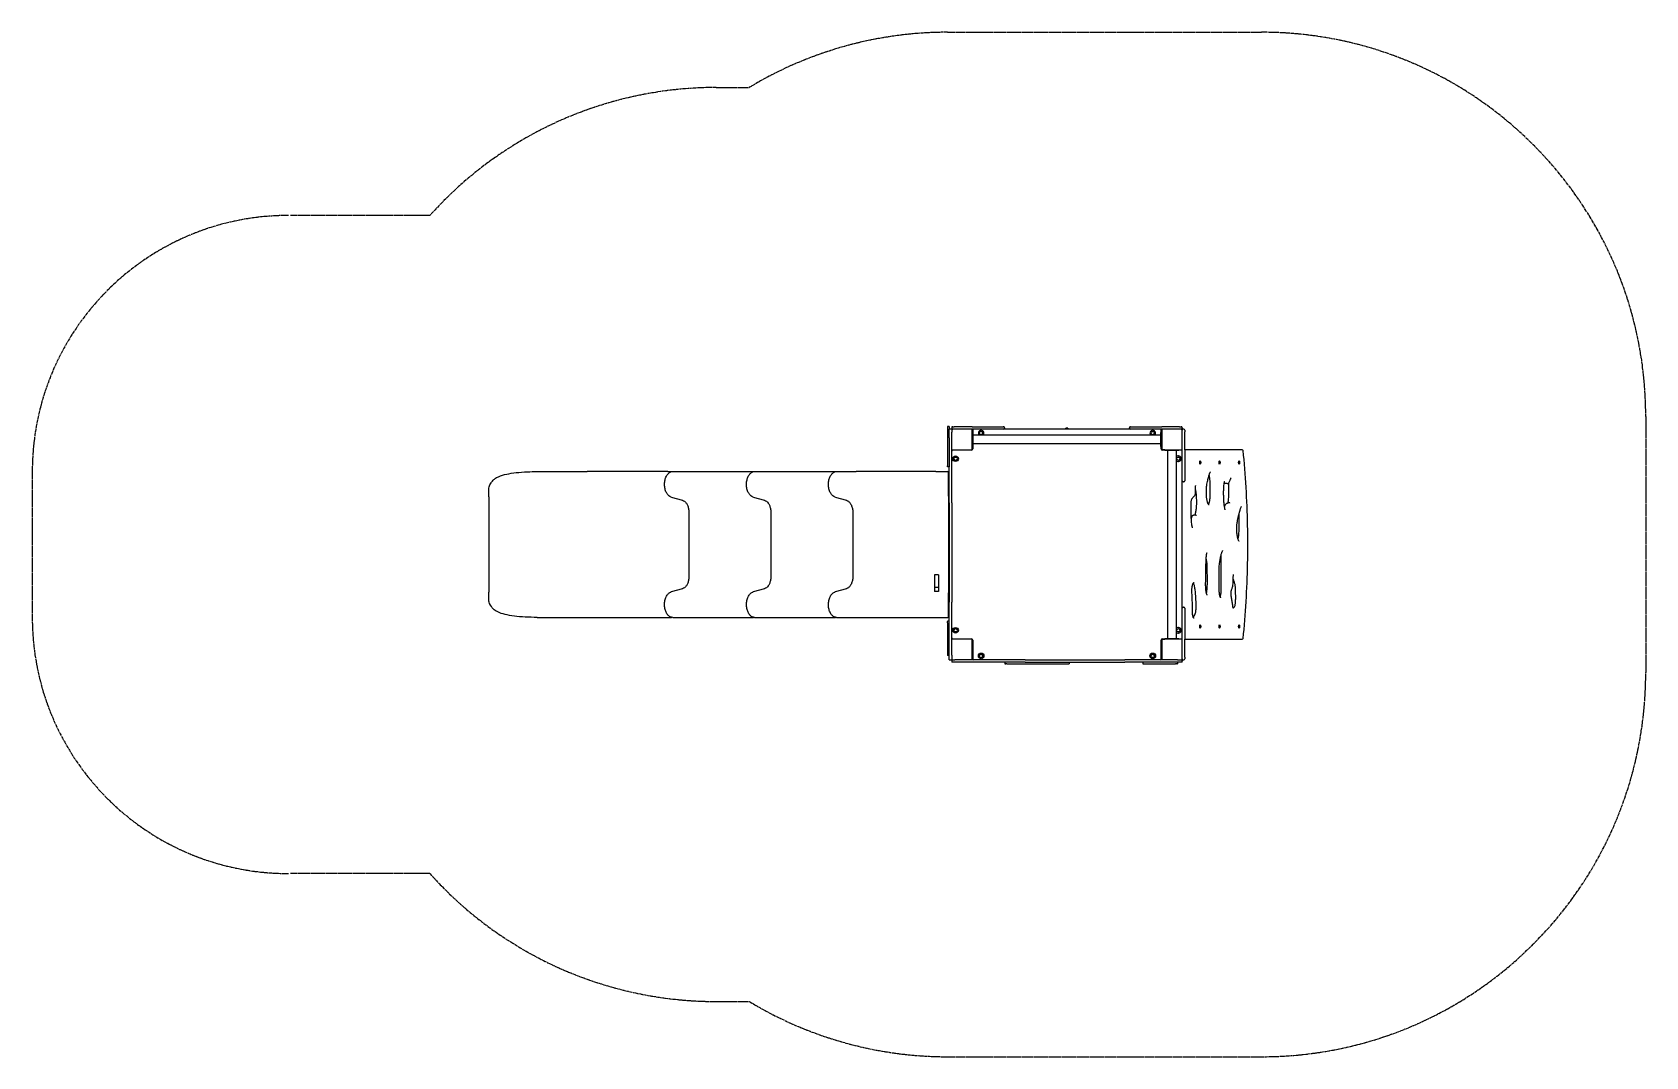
# Model space of a CAD drawing. Header units: millimetres. Extents: x 1088 to 7388, y 0 to 4000.
import ezdxf

# ---------------------------------------------------------------- set-up
doc = ezdxf.new("R2010")
doc.units = ezdxf.units.MM
doc.linetypes.add('AM_ISO08W050', pattern=[18, 12, -1.5, 3, -1.5])
doc.layers.add('AM_4', color=3, linetype='Continuous', lineweight=25)
doc.layers.add('AM_7', color=4, linetype='AM_ISO08W050', lineweight=25)

msp = doc.modelspace()

# ---------------------------------------------------------------- linework, layer by layer
at = {"layer": 'AM_4'}
for p, q in [((4662, 2460.2), (4662, 2460.2)), ((4668, 2460.2), (4662, 2460.2)), ((4662, 2460.2), (4662, 2307.7)), ((4668, 2460.2), (4668, 2460.2)), ((4668, 2460.2), (4668, 2450)), ((4682, 2460), (4688, 2460)), ((4758, 2460), (4688, 2460)), ((4758, 2460), (4769.6, 2460)), ((4769.6, 2460), (4879.6, 2460)), ((5376.3, 2460), (5486.3, 2460)), ((5486.3, 2460), (5498, 2460)), ((5568, 2460), (5498, 2460)), ((5568, 2460), (5574, 2460)), ((4678, 2450), (4668, 2450)), ((4668, 2438.1), (4668, 2450)), ((4668, 2428.1), (4668, 2438.1)), ((4668, 2416.2), (4668, 2428.1)), ((4668, 2416.2), (4668, 2307.7)), ((4678, 2456), (4678, 2454)), ((4678, 2450), (4678, 2449.7)), ((4758, 2450), (4678, 2450)), ((4678, 2449.7), (4678, 2438.1)), ((4678, 2428.1), (4678, 2438.1)), ((4678, 2162.7), (4678, 2428.1)), ((4758, 2370), (4758, 2450)), ((4769.6, 2450), (4758, 2450)), ((4758, 2437.5), (4761, 2437.5)), ((4760, 2446), (4760, 2437.5)), ((4761, 2437.5), (4761, 2382.5)), ((5495, 2426.9), (4761, 2426.9)), ((4879.6, 2450), (4769.6, 2450)), ((5376.3, 2450), (4879.6, 2450)), ((4883.6, 2456), (4883.6, 2454)), ((5124, 2450.9), (5124, 2454.2)), ((5132, 2454.2), (5124, 2454.2)), ((5124, 2450.9), (5124, 2450)), ((5132, 2454.2), (5132, 2450.9)), ((5132, 2450), (5132, 2450.9)), ((5372.3, 2454), (5372.3, 2456)), ((5486.3, 2450), (5376.3, 2450)), ((5498, 2450), (5486.3, 2450)), ((5498, 2437.5), (5495, 2437.5)), ((5495, 2382.5), (5495, 2437.5)), ((5496, 2437.5), (5496, 2446)), ((5498, 2450), (5498, 2370)), ((5578, 2450), (5498, 2450)), ((5576.6, 2451), (5579, 2451)), ((5580.5, 2452.5), (5577.7, 2452.5)), ((5578, 2454), (5578, 2456)), ((5578, 2370), (5578, 2450)), ((5579, 2451), (5579, 2448.6)), ((5580.5, 2449.7), (5580.5, 2452.5)), ((5584, 2450), (5582, 2450)), ((5588, 2446), (5588, 2440)), ((5588, 2370), (5588, 2440)), ((4678, 2370), (4758, 2370)), ((4754, 2368), (4682, 2368)), ((4708, 2370), (4708, 2368)), ((4758, 2382.5), (4761, 2382.5)), ((4760, 2382.5), (4760, 2374)), ((5495, 2393.2), (4761, 2393.2)), ((5498, 2382.5), (5495, 2382.5)), ((5496, 2374), (5496, 2382.5)), ((5497, 2370.7), (5497, 2382.5)), ((5498, 2370), (5578, 2370)), ((5510.5, 2369), (5498.6, 2369)), ((5510.5, 2368), (5502, 2368)), ((5510.5, 2370), (5510.5, 2367)), ((5565.5, 2367), (5510.5, 2367)), ((5521.1, 2367), (5521.1, 1633)), ((5554.8, 2367), (5554.8, 1633)), ((5565.5, 2370), (5565.5, 2367)), ((5574, 2368), (5565.5, 2368)), ((5578, 2358.4), (5578, 2370)), ((5578, 2248.4), (5578, 2358.4)), ((5588, 2370), (5588, 2358.4)), ((5588.7, 2370), (5588, 2370)), ((5588, 2358.4), (5588, 2248.4)), ((5812.1, 2370), (5588.7, 2370)), ((3059.2, 2284.6), (3255.1, 2284.6)), ((3569.6, 2284.6), (3255.1, 2284.6)), ((3569.6, 2284.6), (3583.9, 2284.6)), ((3588.6, 2284.6), (3903.9, 2284.6)), ((3908.6, 2284.6), (4223.9, 2284.6)), ((4228.6, 2284.6), (4305, 2284.6)), ((4616, 2284.6), (4305, 2284.6)), ((4616, 2284.6), (4663, 2284.6)), ((4662, 2303.6), (4662, 2307.7)), ((4662, 2303.6), (4662, 2303.4)), ((4668, 2303.4), (4662, 2303.4)), ((4666, 2188.3), (4666, 2281.6)), ((4668, 2307.7), (4668, 2303.6)), ((4668, 2303.6), (4668, 2303.4)), ((4668, 2162.7), (4668, 2303.4)), ((2870.1, 2186.5), (2870.1, 2210.4)), ((5578, 1751.6), (5578, 2248.4)), ((5584, 2244.4), (5582, 2244.4)), ((5754.2, 2238), (5747.4, 2238)), ((2870.1, 2186.5), (2870.1, 1813.5)), ((3582.8, 2185.4), (3627.3, 2172.7)), ((3902.8, 2185.4), (3947.3, 2172.7)), ((4222.8, 2185.4), (4267.3, 2172.7)), ((4666, 2188.3), (4666, 2175.5)), ((4666, 2175.5), (4666, 2123.3)), ((4668, 2162.7), (4668, 1774.2)), ((4678, 2162.7), (4678, 1774.2)), ((5762.6, 2162.1), (5755.9, 2162.1)), ((3652.1, 2123.3), (3652.1, 1876.7)), ((3972.1, 2123.3), (3972.1, 1876.7)), ((4292.1, 2123.3), (4292.1, 1876.7)), ((4666, 2123.3), (4666, 1876.7)), ((5629.1, 2114.4), (5622.3, 2114.4)), ((3627.3, 1827.3), (3582.8, 1814.6)), ((3947.3, 1827.3), (3902.8, 1814.6)), ((4267.3, 1827.3), (4222.8, 1814.6)), ((4626, 1881.9), (4611, 1881.9)), ((4611, 1881.9), (4611, 1831.9)), ((4626, 1831.9), (4611, 1831.9)), ((4611, 1831.9), (4611, 1816.9)), ((4626, 1881.9), (4626, 1831.9)), ((4626, 1831.9), (4626, 1816.9)), ((4666, 1876.7), (4666, 1824.5)), ((2870.1, 1789.6), (2870.1, 1813.5)), ((4626, 1816.9), (4611, 1816.9)), ((4666, 1824.5), (4666, 1811.7)), ((4666, 1718.4), (4666, 1811.7)), ((4668, 1567.9), (4668, 1774.2)), ((4678, 1567.9), (4678, 1774.2)), ((3059.2, 1715.4), (3255.1, 1715.4)), ((3255.1, 1715.4), (3569.6, 1715.4)), ((3569.6, 1715.4), (3583.9, 1715.4)), ((3588.6, 1715.4), (3903.9, 1715.4)), ((3908.6, 1715.4), (4223.9, 1715.4)), ((4228.6, 1715.4), (4305, 1715.4)), ((4305, 1715.4), (4616, 1715.4)), ((4616, 1715.4), (4663, 1715.4)), ((5578, 1641.6), (5578, 1751.6)), ((5582, 1755.6), (5584, 1755.6)), ((5588, 1751.6), (5588, 1641.6)), ((4662, 1700.6), (4662, 1699)), ((4668, 1700.6), (4662, 1700.6)), ((4662, 1694.4), (4662, 1699)), ((4662, 1694.4), (4662, 1566.4)), ((5578, 1630), (5578, 1641.6)), ((5588, 1641.6), (5588, 1630)), ((4758, 1630), (4678, 1630)), ((4682, 1632), (4754, 1632)), ((4708, 1632), (4708, 1630)), ((4758, 1550), (4758, 1630)), ((4760, 1590), (4758, 1590)), ((4758, 1580), (4760, 1580)), ((4760, 1626), (4760, 1554)), ((5496, 1554), (5496, 1626)), ((5496, 1580), (5498, 1580)), ((5497, 1580), (5497, 1629.3)), ((5498, 1630), (5498, 1550)), ((5578, 1630), (5498, 1630)), ((5498.6, 1631), (5510.5, 1631)), ((5502, 1632), (5510.5, 1632)), ((5510.5, 1630), (5510.5, 1633)), ((5510.5, 1633), (5565.5, 1633)), ((5565.5, 1630), (5565.5, 1633)), ((5565.5, 1632), (5574, 1632)), ((5578, 1550), (5578, 1630)), ((5588, 1560), (5588, 1630)), ((5588, 1630), (5588.7, 1630)), ((5588.7, 1630), (5812.1, 1630)), ((4668, 1566.4), (4662, 1566.4)), ((4668, 1550), (4668, 1567.9)), ((4668, 1550), (4678, 1550)), ((4678, 1567.9), (4678, 1550)), ((4678, 1550), (4678.2, 1550)), ((4678, 1550), (4678, 1540)), ((4689.8, 1540), (4678, 1540)), ((4678.2, 1550), (4689.8, 1550)), ((4699.9, 1550), (4689.8, 1550)), ((4699.9, 1540), (4689.8, 1540)), ((4965.2, 1550), (4699.9, 1550)), ((4965.2, 1540), (4699.9, 1540)), ((4885.2, 1540), (4885.2, 1534)), ((4885.2, 1534), (4889.7, 1534)), ((4892.7, 1534), (4889.7, 1534)), ((4892.7, 1534), (5136.8, 1534)), ((4965.2, 1550), (5353.7, 1550)), ((4965.2, 1540), (5353.7, 1540)), ((5136.8, 1540), (5136.8, 1534)), ((5560.1, 1550), (5353.7, 1550)), ((5560.1, 1540), (5353.7, 1540)), ((5424.3, 1540), (5424.3, 1534)), ((5424.3, 1534), (5552.3, 1534)), ((5557, 1534), (5552.3, 1534)), ((5557, 1534), (5559.8, 1534)), ((5559.8, 1540), (5559.8, 1534)), ((5560.1, 1550), (5578, 1550)), ((5578, 1540), (5560.1, 1540)), ((5578, 1540), (5578, 1550)), ((5579, 1549), (5578, 1549)), ((5578, 1547.5), (5580.5, 1547.5)), ((5579, 1551.4), (5579, 1549)), ((5580.5, 1547.5), (5580.5, 1550.3)), ((5582, 1550), (5584, 1550)), ((5588, 1560), (5588, 1554))]:
    msp.add_line(p, q, dxfattribs=at)
for centre, radius in [((4793, 2435), 7), ((4793, 2435), 6.45), ((5463, 2435), 7), ((5463, 2435), 6.45), ((4693, 2335), 11), ((4693, 2335), 7), ((4693, 2335), 6.45), ((5563, 2335), 7), ((5563, 2335), 6.45), ((4693, 1665), 11), ((4693, 1665), 7), ((4693, 1665), 6.45), ((5563, 1665), 7), ((5563, 1665), 6.45), ((4793, 1565), 11), ((5463, 1565), 11), ((4793, 1565), 7), ((4793, 1565), 6.45), ((5463, 1565), 7), ((5463, 1565), 6.45)]:
    msp.add_circle(centre, radius, dxfattribs=at)
for centre, radius, start, end in [((4682, 2456), 4, 90, 180), ((4879.6, 2456), 4, 0, 90), ((5376.3, 2456), 4, 90, 180), ((5574, 2456), 4, 0, 90), ((4682, 2454), 4, 180, 270), ((4764, 2446), 4, 90, 180), ((4793, 2435), 11, 312.19109, 227.80891), ((4879.6, 2454), 4, 270, 0), ((5376.3, 2454), 4, 180, 270), ((5463, 2435), 11, 312.19109, 227.80891), ((5492, 2446), 4, 0, 90), ((5574, 2454), 4, 270, 0), ((5582, 2446), 4, 90, 180), ((5584, 2446), 4, 0, 90), ((4682, 2364), 4, 90, 180), ((4754, 2374), 6, 270, 0), ((5502, 2374), 6, 180, 270), ((5563, 2335), 11, 222.19109, 137.80891), ((5574, 2364), 4, 0, 90), ((5812.1, 2366), 4, 5.83894, 90), ((4663, 2281.6), 3, 0, 90), ((5582, 2248.4), 4, 180, 270), ((5584, 2248.4), 4, 270, 0), ((4663, 1718.4), 3, 270, 0), ((5582, 1751.6), 4, 90, 180), ((5584, 1751.6), 4, 0, 90), ((5563, 1665), 11, 222.19109, 137.80891), ((4682, 1636), 4, 180, 270), ((4754, 1626), 6, 0, 90), ((5502, 1626), 6, 90, 180), ((5574, 1636), 4, 270, 0), ((5812.1, 1634), 4, 270, 354.16106), ((4764, 1554), 4, 180, 270), ((5492, 1554), 4, 270, 0), ((5582, 1554), 4, 180, 270), ((5584, 1554), 4, 270, 0)]:
    msp.add_arc(centre, radius, start, end, dxfattribs=at)
for centre in [(5648.5, 2320), (5724.2, 2320), (5799.9, 2320), (5648.5, 1680), (5724.2, 1680), (5799.9, 1680)]:
    msp.add_ellipse(centre, major_axis=(0, 7), ratio=0.258819, dxfattribs=at)
for points, knots in [([(5816.1, 1633.6), (5820.9, 1680.1), (5824.7, 1728), (5830.5, 1825.6), (5832.5, 1875.2), (5834.4, 1974.9), (5834.4, 2025.1), (5832.5, 2124.8), (5830.5, 2174.4), (5824.7, 2272), (5820.9, 2319.9), (5816.1, 2366.4)], [1.1945092, 1.1945092, 1.1945092, 1.1945092, 1.3450241, 1.3450241, 1.4955389, 1.4955389, 1.6460537, 1.6460537, 1.7965686, 1.7965686, 1.9470834, 1.9470834, 1.9470834, 1.9470834]), ([(2870.1, 2210.4), (2870.1, 2216.9), (2871.4, 2223.3), (2875.5, 2234.9), (2878.5, 2239.9), (2885.4, 2249.1), (2889.3, 2252.7), (2898.7, 2259.9), (2903.8, 2262.6), (2919.3, 2269.7), (2929.3, 2272.4), (2951.9, 2277.2), (2964.3, 2279.1), (2991.2, 2282), (3005.8, 2283.1), (3033.4, 2284.3), (3046.2, 2284.6), (3059.2, 2284.6)], [3.141593, 3.141593, 3.141593, 3.141593, 3.20289, 3.20289, 3.270091, 3.270091, 3.356678, 3.356678, 3.493198, 3.493198, 3.790168, 3.790168, 4.087137, 4.087137, 4.384107, 4.384107, 4.626442, 4.626442, 4.626442, 4.626442]), ([(3582.8, 2185.4), (3579.5, 2186.4), (3576.4, 2188.1), (3570.5, 2193), (3567.8, 2196.2), (3563.1, 2203.9), (3561.2, 2208.4), (3558.3, 2218.1), (3557.3, 2223.3), (3556.5, 2234), (3556.7, 2239.4), (3558, 2249.8), (3559.2, 2254.9), (3562.6, 2264.2), (3564.8, 2268.4), (3570, 2275.6), (3573, 2278.6), (3579.4, 2282.8), (3582.8, 2284.1), (3587.1, 2284.5), (3587.9, 2284.6), (3588.6, 2284.6)], [0.174533, 0.174533, 0.174533, 0.174533, 0.472706, 0.472706, 0.791941, 0.791941, 1.120504, 1.120504, 1.449126, 1.449126, 1.776847, 1.776847, 2.104722, 2.104722, 2.433601, 2.433601, 2.761145, 2.761145, 3.074428, 3.074428, 3.141593, 3.141593, 3.141593, 3.141593]), ([(3902.8, 2185.4), (3899.5, 2186.4), (3896.4, 2188.1), (3890.5, 2193), (3887.8, 2196.2), (3883.1, 2203.9), (3881.1, 2208.4), (3878.2, 2218.1), (3877.3, 2223.3), (3876.5, 2234), (3876.6, 2239.4), (3878, 2249.8), (3879.2, 2254.9), (3882.6, 2264.2), (3884.8, 2268.4), (3889.9, 2275.6), (3892.9, 2278.6), (3899.4, 2282.8), (3902.8, 2284.1), (3907.1, 2284.5), (3907.9, 2284.6), (3908.6, 2284.6)], [0.174533, 0.174533, 0.174533, 0.174533, 0.472706, 0.472706, 0.791941, 0.791941, 1.120504, 1.120504, 1.449126, 1.449126, 1.776847, 1.776847, 2.104722, 2.104722, 2.433601, 2.433601, 2.761145, 2.761145, 3.074428, 3.074428, 3.141593, 3.141593, 3.141593, 3.141593]), ([(4222.8, 2185.4), (4219.5, 2186.4), (4216.4, 2188.1), (4210.5, 2193), (4207.8, 2196.2), (4203.1, 2203.9), (4201.1, 2208.4), (4198.2, 2218.1), (4197.3, 2223.3), (4196.5, 2234), (4196.6, 2239.4), (4198, 2249.8), (4199.2, 2254.9), (4202.6, 2264.2), (4204.8, 2268.4), (4209.9, 2275.6), (4212.9, 2278.6), (4219.4, 2282.8), (4222.8, 2284.1), (4227.1, 2284.5), (4227.8, 2284.6), (4228.6, 2284.6)], [0.174533, 0.174533, 0.174533, 0.174533, 0.472706, 0.472706, 0.791941, 0.791941, 1.120504, 1.120504, 1.449126, 1.449126, 1.776847, 1.776847, 2.104722, 2.104722, 2.433601, 2.433601, 2.761145, 2.761145, 3.074428, 3.074428, 3.141593, 3.141593, 3.141593, 3.141593]), ([(5683.6, 2154.5), (5683.4, 2154.5), (5683.2, 2154.5), (5682.4, 2154.9), (5681.8, 2155.4), (5680.6, 2157), (5680.1, 2157.8), (5679, 2159.8), (5678.5, 2161), (5677.4, 2163.8), (5676.9, 2165.4), (5676, 2168.8), (5675.5, 2170.7), (5674.7, 2174.7), (5674.3, 2176.9), (5673.6, 2181.4), (5673.4, 2183.7), (5672.9, 2188.6), (5672.7, 2191.1), (5672.4, 2196.2), (5672.3, 2198.7), (5672.3, 2203.9), (5672.3, 2206.5), (5672.5, 2211.9), (5672.6, 2214.6), (5673, 2220.2), (5673.2, 2223.1), (5673.9, 2229.1), (5674.3, 2232.3), (5675.4, 2239.3), (5676.1, 2243), (5678, 2251.8), (5679.2, 2256.7), (5681.7, 2266.1), (5683, 2270.6), (5684.8, 2276.1), (5685.3, 2277.4), (5686.3, 2280), (5686.9, 2281.3), (5687.7, 2282.5), (5687.9, 2282.8), (5688.1, 2283), (5688.1, 2283.1), (5688.1, 2283.1)], [-0.4261691, -0.4261691, -0.4261691, -0.4261691, -0.4004558, -0.4004558, -0.3706949, -0.3706949, -0.3502279, -0.3502279, -0.3303353, -0.3303353, -0.3103918, -0.3103918, -0.2903459, -0.2903459, -0.2702653, -0.2702653, -0.2502541, -0.2502541, -0.2303964, -0.2303964, -0.2106263, -0.2106263, -0.1905937, -0.1905937, -0.1695618, -0.1695618, -0.1463523, -0.1463523, -0.1190499, -0.1190499, -0.0840547, -0.0840547, -0.0328742, -0.0328742, 0.0185523, 0.0185523, 0.0359384, 0.0359384, 0.0580014, 0.0580014, 0.0675019, 0.0675019, 0.073578, 0.073578, 0.073578, 0.073578]), ([(5680.5, 2157.2), (5681, 2157.9), (5681.5, 2158.7), (5682.7, 2160.9), (5683.3, 2162.2), (5684.3, 2164.9), (5684.6, 2166), (5685.3, 2169.2), (5685.7, 2171.3), (5686.3, 2176), (5686.5, 2178.5), (5686.9, 2187.3), (5687.1, 2193.7), (5687.6, 2206.4), (5687.7, 2212.8), (5687.8, 2222.5), (5687.8, 2225.7), (5687.7, 2233.9), (5687.6, 2238.9), (5687, 2247.4), (5686.7, 2250.9), (5686, 2257.4), (5685.6, 2260.3), (5684.7, 2265.8), (5684.2, 2268.4), (5683.6, 2271.1), (5683.5, 2271.5), (5683.4, 2271.9)], [61.760591, 61.760591, 61.760591, 61.760591, 62.693696, 62.693696, 63.777746, 63.777746, 64.439349, 64.439349, 65.383158, 65.383158, 66.308017, 66.308017, 68.523923, 68.523923, 70.75726, 70.75726, 71.873929, 71.873929, 73.63513, 73.63513, 74.926837, 74.926837, 76.099324, 76.099324, 77.224484, 77.224484, 77.409849, 77.409849, 77.409849, 77.409849]), ([(5618.8, 2064.5), (5618.8, 2064.5), (5618.8, 2064.6), (5618.7, 2064.8), (5618.5, 2065), (5618.2, 2065.7), (5618, 2066.3), (5617.5, 2068.3), (5617.1, 2069.8), (5616.2, 2074.3), (5615.7, 2077.7), (5614.9, 2084.6), (5614.5, 2088.1), (5613.9, 2095.8), (5613.6, 2100), (5613.4, 2107.9), (5613.3, 2111.5), (5613.4, 2119), (5613.5, 2122.9), (5613.5, 2129.3), (5613.5, 2131.7), (5613.2, 2139.1), (5612.8, 2143.9), (5612.4, 2152.1), (5612.4, 2155.5), (5612.5, 2160.2), (5612.5, 2161.7), (5612.8, 2165.3), (5613, 2167.5), (5613.7, 2171.3), (5614, 2172.9), (5614.9, 2176), (5615.5, 2177.4), (5616.6, 2179.5), (5617.1, 2180.3), (5618.6, 2182.5), (5619.6, 2183.5), (5621.7, 2185.5), (5622.7, 2186.4), (5624.6, 2188.3), (5625.4, 2189.1), (5627, 2191.2), (5627.7, 2192.3), (5628.7, 2194.4), (5628.9, 2195.1), (5629.4, 2196.8), (5629.7, 2198), (5629.9, 2200.1), (5629.9, 2201.1), (5630, 2203.4), (5629.9, 2204.7), (5629.7, 2209.9), (5629.4, 2213.5), (5629.3, 2218.5), (5629.3, 2219.8), (5629.4, 2222.7), (5629.5, 2224.1), (5629.8, 2226.3), (5630, 2227.2), (5630.3, 2228.5), (5630.5, 2229), (5630.8, 2229.8), (5630.9, 2230), (5631.1, 2230.2), (5631.1, 2230.2), (5631.1, 2230.2)], [-0.1585818, -0.1585818, -0.1585818, -0.1585818, -0.1560086, -0.1560086, -0.1514921, -0.1514921, -0.1443406, -0.1443406, -0.1320218, -0.1320218, -0.1086649, -0.1086649, -0.0864081, -0.0864081, -0.0606827, -0.0606827, -0.0390419, -0.0390419, -0.0159795, -0.0159795, -0.0024235, -0.0024235, 0.0271811, 0.0271811, 0.0473935, 0.0473935, 0.0562389, 0.0562389, 0.0708626, 0.0708626, 0.0845748, 0.0845748, 0.1017113, 0.1017113, 0.1166327, 0.1166327, 0.1456786, 0.1456786, 0.1691391, 0.1691391, 0.1862192, 0.1862192, 0.1995693, 0.1995693, 0.2048285, 0.2048285, 0.2112065, 0.2112065, 0.2159836, 0.2159836, 0.2235606, 0.2235606, 0.2458439, 0.2458439, 0.2542058, 0.2542058, 0.2638492, 0.2638492, 0.2706928, 0.2706928, 0.2771207, 0.2771207, 0.2838651, 0.2838651, 0.2872572, 0.2872572, 0.2872572, 0.2872572]), ([(5627.7, 2114.4), (5627.7, 2114.4), (5627.7, 2114.4), (5628.2, 2115.4), (5628.8, 2116.7), (5630, 2120.5), (5630.7, 2123.1), (5631.7, 2128.1), (5632.1, 2130.3), (5632.8, 2135.3), (5633.2, 2138.1), (5633.8, 2144.4), (5634.1, 2147.9), (5634.5, 2155.2), (5634.7, 2159.1), (5634.8, 2166.8), (5634.8, 2170.7), (5634.6, 2178.2), (5634.4, 2181.9), (5634, 2188.8), (5633.7, 2192.1), (5633, 2198.3), (5632.6, 2201.2), (5631.7, 2206.6), (5631.2, 2209.2), (5630.2, 2213.3), (5629.8, 2214.9), (5629.4, 2216.4)], [41.001941, 41.001941, 41.001941, 41.001941, 41.011998, 41.011998, 41.537848, 41.537848, 42.245315, 42.245315, 42.744232, 42.744232, 43.338437, 43.338437, 44.017937, 44.017937, 44.745943, 44.745943, 45.473201, 45.473201, 46.166181, 46.166181, 46.817602, 46.817602, 47.438876, 47.438876, 48.050054, 48.050054, 48.484911, 48.484911, 48.484911, 48.484911]), ([(5746.4, 2135.5), (5746.4, 2135.5), (5746.3, 2135.6), (5746, 2136.1), (5745.8, 2136.5), (5745.3, 2137.9), (5744.9, 2138.9), (5744.1, 2141.9), (5743.7, 2144.1), (5743, 2148.2), (5742.7, 2150.3), (5742.1, 2155.3), (5741.8, 2158.4), (5741.1, 2166.2), (5740.8, 2170.9), (5740.3, 2180.5), (5740.1, 2185.3), (5739.9, 2195.1), (5739.8, 2200), (5739.9, 2209.7), (5740, 2214.6), (5740.2, 2221.6), (5740.4, 2223.8), (5740.7, 2229.1), (5741, 2232.2), (5741.5, 2236.8), (5741.8, 2238.4), (5742.2, 2240.8), (5742.4, 2241.8), (5743, 2243.9), (5743.4, 2245), (5743.9, 2246.1), (5744.1, 2246.3), (5744.1, 2246.4), (5744.1, 2246.4), (5744.1, 2246.4)], [-0.3020287, -0.3020287, -0.3020287, -0.3020287, -0.2957204, -0.2957204, -0.2866488, -0.2866488, -0.2740811, -0.2740811, -0.2554104, -0.2554104, -0.2398015, -0.2398015, -0.2174396, -0.2174396, -0.1847488, -0.1847488, -0.152058, -0.152058, -0.1193672, -0.1193672, -0.0866764, -0.0866764, -0.0718638, -0.0718638, -0.0496539, -0.0496539, -0.036944, -0.036944, -0.0281188, -0.0281188, -0.0143552, -0.0143552, -0.0046743, -0.0046743, -0.0034118, -0.0034118, -0.0034118, -0.0034118]), ([(5747.4, 2238), (5746, 2238), (5744.8, 2238.4), (5743.1, 2239.3), (5742.6, 2239.6), (5742.1, 2240)], [70.31694, 70.31694, 70.31694, 70.31694, 70.939779, 70.939779, 71.320209, 71.320209, 71.320209, 71.320209]), ([(5754.2, 2238), (5755.6, 2238), (5757.1, 2238.5), (5759.7, 2240.2), (5760.7, 2241.4), (5762.7, 2244.5), (5763.6, 2246.5), (5765.3, 2250.7), (5766, 2252.9), (5767.2, 2256.1), (5767.5, 2257.1), (5768.3, 2258.9), (5768.6, 2259.7), (5768.9, 2260.3), (5769, 2260.3), (5769, 2260.4), (5769, 2260.4), (5769, 2260.4)], [-0.8905427, -0.8905427, -0.8905427, -0.8905427, -0.8747919, -0.8747919, -0.8554713, -0.8554713, -0.8312744, -0.8312744, -0.8070776, -0.8070776, -0.7949791, -0.7949791, -0.7828807, -0.7828807, -0.7795773, -0.7795773, -0.7785869, -0.7785869, -0.7785869, -0.7785869]), ([(5756.7, 2162.1), (5756.8, 2162.3), (5756.9, 2162.7), (5757.3, 2163.8), (5757.5, 2164.6), (5757.9, 2166.7), (5758.2, 2168.2), (5758.7, 2172.3), (5759, 2175.2), (5759.4, 2181.4), (5759.6, 2184.8), (5759.9, 2192.3), (5760, 2196.5), (5760.2, 2209), (5760.3, 2217.4), (5760.2, 2230), (5760.1, 2234.1), (5759.9, 2239.1), (5759.9, 2239.8), (5759.9, 2240.6)], [55.532334, 55.532334, 55.532334, 55.532334, 55.785622, 55.785622, 56.121934, 56.121934, 56.592417, 56.592417, 57.396931, 57.396931, 58.315716, 58.315716, 59.423112, 59.423112, 61.637905, 61.637905, 62.745301, 62.745301, 62.949974, 62.949974, 62.949974, 62.949974]), ([(2870.1, 2187.4), (2870.1, 2187.5), (2870.1, 2187.6), (2870.1, 2187.6), (2870.1, 2187.7), (2870.1, 2187.7), (2870.1, 2187.7), (2870.1, 2187.7)], [0.00000717, 0.00000717, 0.00000717, 0.00000717, 0.03524072, 0.03524072, 0.06797578, 0.06797578, 0.06804759, 0.06804759, 0.06804759, 0.06804759]), ([(3627.3, 2172.7), (3629.9, 2171.9), (3632.5, 2170.6), (3637.4, 2166.7), (3639.7, 2164.1), (3644, 2158), (3645.8, 2154.3), (3648.9, 2146.4), (3650.1, 2142), (3651.7, 2132.9), (3652.1, 2128.1), (3652.1, 2123.3)], [3.316126, 3.316126, 3.316126, 3.316126, 3.595378, 3.595378, 3.874631, 3.874631, 4.153884, 4.153884, 4.433136, 4.433136, 4.712389, 4.712389, 4.712389, 4.712389]), ([(3947.3, 2172.7), (3949.9, 2171.9), (3952.5, 2170.6), (3957.4, 2166.7), (3959.7, 2164.1), (3963.9, 2158), (3965.8, 2154.3), (3968.9, 2146.4), (3970.1, 2142), (3971.7, 2132.9), (3972.1, 2128.1), (3972.1, 2123.3)], [3.316126, 3.316126, 3.316126, 3.316126, 3.595378, 3.595378, 3.874631, 3.874631, 4.153884, 4.153884, 4.433136, 4.433136, 4.712389, 4.712389, 4.712389, 4.712389]), ([(4267.3, 2172.7), (4269.9, 2171.9), (4272.4, 2170.6), (4277.4, 2166.7), (4279.7, 2164.1), (4283.9, 2158), (4285.8, 2154.3), (4288.9, 2146.4), (4290.1, 2142), (4291.7, 2132.9), (4292.1, 2128.1), (4292.1, 2123.3)], [3.316126, 3.316126, 3.316126, 3.316126, 3.595378, 3.595378, 3.874631, 3.874631, 4.153884, 4.153884, 4.433136, 4.433136, 4.712389, 4.712389, 4.712389, 4.712389]), ([(5743.1, 2147.5), (5743.9, 2149.2), (5744.6, 2151), (5746, 2153.9), (5746.7, 2155.1), (5748, 2157.4), (5748.8, 2158.4), (5750.5, 2160.2), (5751.5, 2161), (5753.8, 2161.9), (5755, 2162.1), (5755.9, 2162.1)], [50.704274, 50.704274, 50.704274, 50.704274, 51.58664, 51.58664, 52.23429, 52.23429, 52.88194, 52.88194, 53.445716, 53.445716, 54.009492, 54.009492, 54.009492, 54.009492]), ([(5763.9, 2162), (5763.9, 2162), (5763.9, 2162), (5763.7, 2162), (5763.7, 2162), (5763.5, 2162.1), (5763.4, 2162.1), (5763.2, 2162.1), (5763.1, 2162.1), (5762.9, 2162.1), (5762.8, 2162.1), (5762.6, 2162.1)], [-0.48992482, -0.48992482, -0.48992482, -0.48992482, -0.48769295, -0.48769295, -0.48546108, -0.48546108, -0.48322921, -0.48322921, -0.48099734, -0.48099734, -0.47876546, -0.47876546, -0.47876546, -0.47876546]), ([(5800.6, 2011.3), (5800.6, 2011.3), (5800.6, 2011.3), (5800.5, 2011.4), (5800.2, 2011.7), (5799.3, 2013), (5798.6, 2014.2), (5797.6, 2016.7), (5797.1, 2018), (5796.1, 2021), (5795.6, 2022.9), (5794.6, 2027.1), (5794.1, 2029.6), (5793.2, 2034.8), (5792.8, 2037.6), (5792.1, 2043.3), (5791.8, 2046.2), (5791.4, 2051.8), (5791.2, 2054.5), (5791.1, 2059.7), (5791.1, 2062.2), (5791.1, 2067.1), (5791.2, 2069.5), (5791.5, 2074.2), (5791.6, 2076.6), (5792.1, 2081.4), (5792.4, 2083.9), (5793.2, 2089.1), (5793.6, 2091.8), (5794.8, 2098.2), (5795.6, 2101.7), (5798.9, 2114.9), (5801.5, 2124.3), (5804.6, 2135.5), (5805.1, 2137.3), (5806.1, 2140.4), (5806.5, 2141.7), (5807.5, 2144.6), (5808.1, 2146), (5808.8, 2147.4), (5809, 2147.6), (5809.2, 2147.9), (5809.2, 2147.9), (5809.2, 2147.9)], [-0.3714421, -0.3714421, -0.3714421, -0.3714421, -0.3690924, -0.3690924, -0.3515323, -0.3515323, -0.3269986, -0.3269986, -0.308567, -0.308567, -0.2862959, -0.2862959, -0.2609661, -0.2609661, -0.2347319, -0.2347319, -0.2100982, -0.2100982, -0.1879942, -0.1879942, -0.167794, -0.167794, -0.1483923, -0.1483923, -0.1285578, -0.1285578, -0.106734, -0.106734, -0.0803107, -0.0803107, -0.0429716, -0.0429716, 0.0652144, 0.0652144, 0.0874376, 0.0874376, 0.1041051, 0.1041051, 0.1278579, 0.1278579, 0.1366565, 0.1366565, 0.1414483, 0.1414483, 0.1414483, 0.1414483]), ([(5613.8, 2097.9), (5613.9, 2098.7), (5614, 2099.5), (5614.5, 2102.4), (5614.9, 2104.4), (5615.7, 2107.7), (5616.1, 2109.1), (5617.1, 2111.2), (5617.6, 2112), (5619, 2113.4), (5619.9, 2113.9), (5621.3, 2114.3), (5621.8, 2114.4), (5622.3, 2114.4)], [37.411469, 37.411469, 37.411469, 37.411469, 37.587429, 37.587429, 38.030806, 38.030806, 38.356614, 38.356614, 38.561744, 38.561744, 38.737597, 38.737597, 38.84152, 38.84152, 38.84152, 38.84152]), ([(5633.8, 2113), (5633.8, 2113), (5633.8, 2113), (5633.7, 2113), (5633.5, 2113), (5633.2, 2113.2), (5632.9, 2113.3), (5632.2, 2113.6), (5631.8, 2113.8), (5630.7, 2114.2), (5630, 2114.4), (5629.1, 2114.4)], [-0.34012741, -0.34012741, -0.34012741, -0.34012741, -0.33684367, -0.33684367, -0.3297403, -0.3297403, -0.32263692, -0.32263692, -0.31553355, -0.31553355, -0.30843018, -0.30843018, -0.30843018, -0.30843018]), ([(5796.2, 2020.9), (5796.2, 2021.1), (5796.3, 2021.3), (5796.8, 2023.3), (5797.2, 2025.2), (5798, 2029.7), (5798.4, 2032.3), (5799.1, 2038.3), (5799.5, 2041.6), (5800.1, 2048.5), (5800.3, 2052.1), (5800.6, 2059), (5800.6, 2062.2), (5800.6, 2073.9), (5800.4, 2082.7), (5800.6, 2097.1), (5800.7, 2102.9), (5800.9, 2113.3), (5801, 2117.8), (5801, 2122.3)], [41.839266, 41.839266, 41.839266, 41.839266, 41.90671, 41.90671, 42.529137, 42.529137, 43.290073, 43.290073, 44.182911, 44.182911, 45.102326, 45.102326, 45.903678, 45.903678, 48.009946, 48.009946, 49.432395, 49.432395, 50.550145, 50.550145, 50.550145, 50.550145]), ([(5676.1, 1802.7), (5676.1, 1802.7), (5676, 1802.8), (5675.7, 1803), (5675.5, 1803.3), (5674.9, 1804.1), (5674.6, 1804.6), (5674, 1805.8), (5673.7, 1806.5), (5672.8, 1809), (5672.2, 1811), (5671.2, 1815.8), (5670.9, 1818.5), (5670.4, 1823.1), (5670.2, 1825), (5669.9, 1829.3), (5669.8, 1831.8), (5669.6, 1838.1), (5669.6, 1841.9), (5669.6, 1852.6), (5669.7, 1859.5), (5670, 1880.1), (5670.3, 1893.8), (5670.7, 1914.3), (5670.8, 1921.2), (5671.1, 1931.4), (5671.2, 1934.8), (5671.5, 1941.6), (5671.6, 1944.9), (5671.9, 1950.2), (5672.1, 1952.1), (5672.5, 1956.3), (5672.7, 1958.6), (5673.2, 1961.7), (5673.4, 1962.7), (5673.8, 1964.2), (5673.9, 1964.8), (5674.3, 1966.1), (5674.6, 1966.7), (5674.8, 1967.2), (5674.9, 1967.3), (5674.9, 1967.3)], [-0.0519283, -0.0519283, -0.0519283, -0.0519283, -0.0402586, -0.0402586, -0.0277914, -0.0277914, -0.0157394, -0.0157394, -0.0039895, -0.0039895, 0.0185705, 0.0185705, 0.0409272, 0.0409272, 0.0549205, 0.0549205, 0.0729935, 0.0729935, 0.1002821, 0.1002821, 0.1486247, 0.1486247, 0.2453098, 0.2453098, 0.2936524, 0.2936524, 0.3178237, 0.3178237, 0.341995, 0.341995, 0.3563172, 0.3563172, 0.3741432, 0.3741432, 0.3834741, 0.3834741, 0.3900789, 0.3900789, 0.4004554, 0.4004554, 0.4057954, 0.4057954, 0.4057954, 0.4057954]), ([(5728.9, 1792.4), (5728.7, 1792.4), (5728.6, 1792.3), (5728, 1792.9), (5727.6, 1793.3), (5726.9, 1794.3), (5726.6, 1794.9), (5725.7, 1796.8), (5725.2, 1798.5), (5724.3, 1802.3), (5723.9, 1804.4), (5723.3, 1809.3), (5723, 1812.1), (5722.8, 1817.1), (5722.7, 1819.2), (5722.6, 1824.5), (5722.6, 1827.8), (5722.7, 1838.8), (5722.9, 1846.5), (5723, 1857.4), (5722.9, 1860.5), (5722.7, 1868.8), (5722.5, 1873.9), (5722.1, 1883), (5721.9, 1887.1), (5721.8, 1894.8), (5721.9, 1898.5), (5722.1, 1905.3), (5722.2, 1908.5), (5722.7, 1915.1), (5723.1, 1918.6), (5723.9, 1926.4), (5724.5, 1930.6), (5726.1, 1940.2), (5727, 1945.4), (5728.7, 1953.1), (5729.3, 1955.8), (5730.5, 1960.6), (5731.1, 1962.7), (5732.2, 1966.4), (5732.7, 1967.9), (5734, 1971.4), (5734.7, 1973.3), (5735.8, 1975.1), (5736.1, 1975.6), (5736.4, 1976), (5736.5, 1976.1), (5736.5, 1976.1), (5736.5, 1976.1), (5736.5, 1976.1)], [-0.3198367, -0.3198367, -0.3198367, -0.3198367, -0.2941478, -0.2941478, -0.2786569, -0.2786569, -0.2678539, -0.2678539, -0.2490679, -0.2490679, -0.2322066, -0.2322066, -0.2133423, -0.2133423, -0.1996854, -0.1996854, -0.1793562, -0.1793562, -0.1306412, -0.1306412, -0.1116043, -0.1116043, -0.0793137, -0.0793137, -0.0536248, -0.0536248, -0.0302036, -0.0302036, -0.0099624, -0.0099624, 0.013462, 0.013462, 0.0439693, 0.0439693, 0.0845994, 0.0845994, 0.1072801, 0.1072801, 0.1275034, 0.1275034, 0.143428, 0.143428, 0.166721, 0.166721, 0.1771867, 0.1771867, 0.1827917, 0.1827917, 0.1831986, 0.1831986, 0.1831986, 0.1831986]), ([(5726, 1796.3), (5726.1, 1796.6), (5726.2, 1796.8), (5726.8, 1798), (5727.2, 1799.1), (5728, 1801.3), (5728.3, 1802.4), (5729.1, 1805.7), (5729.6, 1808.2), (5730.2, 1813.5), (5730.4, 1816.3), (5730.8, 1823.6), (5730.8, 1828.2), (5730.8, 1839.6), (5730.6, 1846.6), (5730.3, 1869.2), (5730.1, 1884.7), (5730.1, 1908.1), (5730.2, 1915.9), (5730.1, 1931.4), (5730.1, 1939.2), (5729.9, 1950.2), (5729.7, 1953.6), (5729.6, 1956.8)], [38.095283, 38.095283, 38.095283, 38.095283, 38.275463, 38.275463, 38.886463, 38.886463, 39.366255, 39.366255, 40.188186, 40.188186, 40.995993, 40.995993, 42.199413, 42.199413, 44.045508, 44.045508, 48.163635, 48.163635, 50.222698, 50.222698, 52.281761, 52.281761, 53.177308, 53.177308, 53.177308, 53.177308]), ([(5672.5, 1810), (5672.6, 1810.2), (5672.6, 1810.5), (5673, 1811.8), (5673.3, 1813.1), (5673.9, 1815.8), (5674.1, 1817.3), (5674.6, 1820.7), (5674.8, 1822.5), (5675.3, 1826.7), (5675.5, 1829), (5675.8, 1834.6), (5676, 1837.8), (5676.2, 1846.1), (5676.3, 1851.2), (5676.3, 1871), (5676.2, 1885.7), (5675.9, 1904), (5675.9, 1907.6), (5675.5, 1916), (5675.3, 1920.7), (5674.6, 1928.5), (5674.2, 1931.7), (5673.3, 1938.2), (5672.8, 1941.4), (5672, 1945.2), (5671.9, 1946), (5671.7, 1946.7)], [50.303886, 50.303886, 50.303886, 50.303886, 50.416912, 50.416912, 50.97509, 50.97509, 51.566774, 51.566774, 52.225394, 52.225394, 53.012209, 53.012209, 54.050896, 54.050896, 55.659005, 55.659005, 60.264153, 60.264153, 61.41544, 61.41544, 62.944748, 62.944748, 64.061479, 64.061479, 65.272847, 65.272847, 65.582164, 65.582164, 65.582164, 65.582164]), ([(3652.1, 1876.7), (3652.1, 1871.9), (3651.7, 1867.1), (3650.1, 1858), (3648.9, 1853.6), (3645.8, 1845.7), (3644, 1842), (3639.7, 1835.9), (3637.4, 1833.3), (3632.5, 1829.4), (3629.9, 1828.1), (3627.3, 1827.3)], [4.712389, 4.712389, 4.712389, 4.712389, 4.991642, 4.991642, 5.270894, 5.270894, 5.550147, 5.550147, 5.8294, 5.8294, 6.108652, 6.108652, 6.108652, 6.108652]), ([(3972.1, 1876.7), (3972.1, 1871.9), (3971.7, 1867.1), (3970.1, 1858), (3968.9, 1853.6), (3965.8, 1845.7), (3963.9, 1842), (3959.7, 1835.9), (3957.4, 1833.3), (3952.5, 1829.4), (3949.9, 1828.1), (3947.3, 1827.3)], [4.712389, 4.712389, 4.712389, 4.712389, 4.991642, 4.991642, 5.270894, 5.270894, 5.550147, 5.550147, 5.8294, 5.8294, 6.108652, 6.108652, 6.108652, 6.108652]), ([(4292.1, 1876.7), (4292.1, 1871.9), (4291.7, 1867.1), (4290.1, 1858), (4288.9, 1853.6), (4285.8, 1845.7), (4283.9, 1842), (4279.7, 1835.9), (4277.4, 1833.3), (4272.4, 1829.4), (4269.9, 1828.1), (4267.3, 1827.3)], [4.712389, 4.712389, 4.712389, 4.712389, 4.991642, 4.991642, 5.270894, 5.270894, 5.550147, 5.550147, 5.8294, 5.8294, 6.108652, 6.108652, 6.108652, 6.108652]), ([(5624.3, 1712), (5624.2, 1712), (5624, 1712), (5623.3, 1712.4), (5622.8, 1712.8), (5621.8, 1714.2), (5621.5, 1714.9), (5620.8, 1716.4), (5620.5, 1717.1), (5619.8, 1719.4), (5619.3, 1721.2), (5618.7, 1725.2), (5618.4, 1727.3), (5618, 1732.4), (5617.9, 1735.4), (5617.7, 1745.1), (5617.8, 1751.9), (5617.8, 1765.6), (5617.7, 1772.6), (5617.2, 1786.5), (5616.9, 1793.4), (5616.4, 1803.6), (5616.3, 1807), (5616.1, 1813.6), (5616, 1816.7), (5616, 1822.7), (5616.1, 1825.5), (5616.3, 1829.8), (5616.4, 1831.4), (5616.8, 1835.4), (5617.2, 1837.7), (5618, 1841.7), (5618.5, 1843.3), (5619.6, 1846.4), (5620.3, 1847.7), (5621.4, 1849.4), (5621.8, 1849.9), (5622.8, 1850.9), (5623.4, 1851.2), (5624.2, 1851.6), (5624.6, 1851.6), (5624.9, 1851.6)], [-0.0789497, -0.0789497, -0.0789497, -0.0789497, -0.0553553, -0.0553553, -0.0305244, -0.0305244, -0.016609, -0.016609, -0.0059022, -0.0059022, 0.0121252, 0.0121252, 0.0286084, 0.0286084, 0.0499028, 0.0499028, 0.0957953, 0.0957953, 0.1429841, 0.1429841, 0.1901729, 0.1901729, 0.2137673, 0.2137673, 0.2354229, 0.2354229, 0.254844, 0.254844, 0.2664423, 0.2664423, 0.2856769, 0.2856769, 0.3041115, 0.3041115, 0.3271707, 0.3271707, 0.3449491, 0.3449491, 0.3689438, 0.3689438, 0.3929385, 0.3929385, 0.3929385, 0.3929385]), ([(5621.2, 1715.6), (5621.3, 1715.8), (5621.5, 1716.1), (5623.2, 1719.1), (5625.3, 1722.8), (5627.8, 1726.9), (5628.5, 1728.3), (5629.5, 1731.1), (5629.8, 1732), (5630.5, 1734.8), (5630.9, 1736.9), (5631.6, 1741.7), (5631.8, 1744.5), (5632.2, 1749.4), (5632.2, 1751.6), (5632.4, 1756.9), (5632.4, 1760.1), (5632.4, 1768.1), (5632.3, 1772.9), (5632, 1781.5), (5631.8, 1785.2), (5631.3, 1792.7), (5631.1, 1796.5), (5630.5, 1803.9), (5630.2, 1807.6), (5629.6, 1814.5), (5629.2, 1817.8), (5628.5, 1823.4), (5628.2, 1825.6), (5627.4, 1831.1), (5626.8, 1834.2), (5625.7, 1838.9), (5625.2, 1840.7), (5624.3, 1843.6), (5623.9, 1844.8), (5623, 1846.8), (5622.6, 1847.6), (5621.9, 1848.7), (5621.7, 1849.1), (5621.5, 1849.4)], [4.947647, 4.947647, 4.947647, 4.947647, 5.113772, 5.113772, 6.865819, 6.865819, 7.784569, 7.784569, 8.171016, 8.171016, 8.815949, 8.815949, 9.529543, 9.529543, 10.062147, 10.062147, 10.814844, 10.814844, 11.972191, 11.972191, 12.882042, 12.882042, 13.800792, 13.800792, 14.719542, 14.719542, 15.57935, 15.57935, 16.192677, 16.192677, 17.117142, 17.117142, 17.744979, 17.744979, 18.281407, 18.281407, 18.804232, 18.804232, 19.110435, 19.110435, 19.110435, 19.110435]), ([(5777.8, 1752), (5777.2, 1752), (5777.8, 1751.7), (5777.4, 1752.2), (5777.2, 1752.6), (5776.7, 1753.7), (5776.5, 1754.4), (5776.1, 1756.2), (5775.9, 1757.3), (5775.3, 1761.3), (5774.9, 1764.4), (5773.7, 1772.7), (5772.9, 1777.9), (5771.3, 1788.1), (5770.4, 1793), (5769.5, 1799.8), (5769.4, 1801.2), (5769.1, 1804.4), (5769, 1806), (5768.8, 1809.6), (5768.9, 1811.5), (5769, 1814.6), (5769.2, 1815.9), (5769.5, 1818.3), (5769.8, 1819.4), (5770.5, 1822.3), (5771.1, 1823.9), (5772.3, 1827.3), (5773, 1829.1), (5774.2, 1833), (5774.7, 1835), (5775.5, 1838.7), (5775.7, 1840.2), (5776.3, 1844.7), (5776.6, 1847.9), (5777.1, 1856.3), (5777.1, 1861.6), (5777.3, 1868.9), (5777.3, 1871), (5777.5, 1874.7), (5777.6, 1876.3), (5777.9, 1878.4), (5778, 1879), (5778.2, 1880.3), (5778.3, 1881), (5778.6, 1881.8), (5778.7, 1882.1), (5778.8, 1882.3), (5778.8, 1882.3), (5778.8, 1882.3)], [-0.8082202, -0.8082202, -0.8082202, -0.8082202, -0.7755607, -0.7755607, -0.7643519, -0.7643519, -0.7557288, -0.7557288, -0.7446361, -0.7446361, -0.720772, -0.720772, -0.6778131, -0.6778131, -0.6348542, -0.6348542, -0.6231091, -0.6231091, -0.6101396, -0.6101396, -0.5957503, -0.5957503, -0.585489, -0.585489, -0.5738587, -0.5738587, -0.5530616, -0.5530616, -0.5315821, -0.5315821, -0.5124414, -0.5124414, -0.5004223, -0.5004223, -0.4774521, -0.4774521, -0.4401637, -0.4401637, -0.4247805, -0.4247805, -0.4123958, -0.4123958, -0.40713, -0.40713, -0.399317, -0.399317, -0.3939556, -0.3939556, -0.391288, -0.391288, -0.391288, -0.391288]), ([(5776.9, 1753.4), (5777.5, 1753.6), (5778.1, 1753.8), (5779.5, 1754.4), (5780.1, 1754.7), (5781.4, 1755.7), (5781.9, 1756.3), (5782.9, 1757.9), (5783.2, 1758.6), (5784, 1760.6), (5784.5, 1762.2), (5785.3, 1765.9), (5785.6, 1768), (5786.2, 1773), (5786.4, 1776.1), (5786.7, 1782), (5786.8, 1784.8), (5786.9, 1792.2), (5786.9, 1796.8), (5786.8, 1805.4), (5786.7, 1809.4), (5786.4, 1817.3), (5786.3, 1821.2), (5786, 1828.3), (5785.8, 1831.5), (5785.3, 1836.6), (5785.1, 1838.6), (5784.5, 1842.9), (5784.1, 1845), (5782.7, 1850.1), (5781.8, 1852.8), (5779.6, 1858.7), (5778.4, 1861.8), (5777.2, 1864.8)], [101.038044, 101.038044, 101.038044, 101.038044, 102.117812, 102.117812, 103.72071, 103.72071, 105.235015, 105.235015, 105.960841, 105.960841, 107.032393, 107.032393, 108.039477, 108.039477, 109.347963, 109.347963, 110.49229, 110.49229, 112.364269, 112.364269, 113.967167, 113.967167, 115.570065, 115.570065, 116.886657, 116.886657, 117.802671, 117.802671, 118.961565, 118.961565, 120.878845, 120.878845, 123.151663, 123.151663, 123.151663, 123.151663]), ([(2870.1, 1812.3), (2870.1, 1812.3), (2870.1, 1812.3), (2870.1, 1812.4), (2870.1, 1812.4), (2870.1, 1812.4), (2870.1, 1812.5), (2870.1, 1812.6)], [0.11823766, 0.11823766, 0.11823766, 0.11823766, 0.13283577, 0.13283577, 0.15344265, 0.15344265, 0.18636655, 0.18636655, 0.18636655, 0.18636655]), ([(3059.2, 1715.4), (3043.3, 1715.4), (3027.6, 1715.8), (2997.7, 1717.5), (2983.5, 1718.7), (2957.3, 1722), (2945.4, 1724), (2923.5, 1729.3), (2913.8, 1732), (2898.2, 1740.7), (2893.3, 1743.7), (2883.1, 1753.5), (2877.6, 1760.1), (2871.6, 1775.5), (2870.1, 1782.5), (2870.1, 1789.6)], [1.656744, 1.656744, 1.656744, 1.656744, 1.953713, 1.953713, 2.250683, 2.250683, 2.547653, 2.547653, 2.844623, 2.844623, 2.965612, 2.965612, 3.074626, 3.074626, 3.141593, 3.141593, 3.141593, 3.141593]), ([(3588.6, 1715.4), (3585.3, 1715.4), (3582.1, 1716.2), (3575.8, 1719.3), (3572.8, 1721.6), (3567.3, 1727.7), (3564.8, 1731.5), (3560.8, 1740.2), (3559.2, 1745), (3557.2, 1755.2), (3556.7, 1760.6), (3556.7, 1771.2), (3557.3, 1776.6), (3559.5, 1786.7), (3561.1, 1791.5), (3565.3, 1800.1), (3567.8, 1803.8), (3573.6, 1809.9), (3576.8, 1812.3), (3581.1, 1814), (3581.9, 1814.3), (3582.8, 1814.6)], [6.283185, 6.283185, 6.283185, 6.283185, 6.575404, 6.575404, 6.882056, 6.882056, 7.206932, 7.206932, 7.535974, 7.535974, 7.864153, 7.864153, 8.19179, 8.19179, 8.520033, 8.520033, 8.849063, 8.849063, 9.173126, 9.173126, 9.250245, 9.250245, 9.250245, 9.250245]), ([(3908.6, 1715.4), (3905.3, 1715.4), (3902, 1716.2), (3895.7, 1719.3), (3892.7, 1721.6), (3887.3, 1727.7), (3884.8, 1731.5), (3880.8, 1740.2), (3879.2, 1745), (3877.2, 1755.2), (3876.7, 1760.6), (3876.7, 1771.2), (3877.3, 1776.6), (3879.5, 1786.7), (3881.1, 1791.5), (3885.2, 1800.1), (3887.8, 1803.8), (3893.6, 1809.9), (3896.8, 1812.3), (3901.1, 1814), (3901.9, 1814.3), (3902.8, 1814.6)], [6.283185, 6.283185, 6.283185, 6.283185, 6.575404, 6.575404, 6.882056, 6.882056, 7.206932, 7.206932, 7.535974, 7.535974, 7.864153, 7.864153, 8.19179, 8.19179, 8.520033, 8.520033, 8.849063, 8.849063, 9.173126, 9.173126, 9.250245, 9.250245, 9.250245, 9.250245]), ([(4228.6, 1715.4), (4225.3, 1715.4), (4222, 1716.2), (4215.7, 1719.3), (4212.7, 1721.6), (4207.2, 1727.7), (4204.8, 1731.5), (4200.8, 1740.2), (4199.2, 1745), (4197.1, 1755.2), (4196.6, 1760.6), (4196.7, 1771.2), (4197.3, 1776.6), (4199.5, 1786.7), (4201.1, 1791.5), (4205.2, 1800.1), (4207.8, 1803.8), (4213.5, 1809.9), (4216.8, 1812.3), (4221.1, 1814), (4221.9, 1814.3), (4222.8, 1814.6)], [0, 0, 0, 0, 0.292219, 0.292219, 0.598871, 0.598871, 0.923747, 0.923747, 1.252788, 1.252788, 1.580968, 1.580968, 1.908605, 1.908605, 2.236847, 2.236847, 2.565878, 2.565878, 2.889941, 2.889941, 2.96706, 2.96706, 2.96706, 2.96706])]:
    msp.add_open_spline(points, degree=3, knots=knots, dxfattribs=at)
for points in [[(3583.9, 2284.6), (3584.7, 2284.6), (3585.5, 2284.5), (3586.3, 2284.5)], [(3903.9, 2284.6), (3904.7, 2284.6), (3905.5, 2284.5), (3906.3, 2284.5)], [(4223.9, 2284.6), (4224.7, 2284.6), (4225.5, 2284.5), (4226.2, 2284.5)], [(2870.1, 2186.5), (2870.1, 2186.8), (2870.1, 2187.1), (2870.1, 2187.4)], [(2870.1, 1812.6), (2870.1, 1812.9), (2870.1, 1813.2), (2870.1, 1813.5)], [(3586.3, 1715.5), (3585.5, 1715.5), (3584.7, 1715.4), (3583.9, 1715.4)], [(3906.3, 1715.5), (3905.5, 1715.5), (3904.7, 1715.4), (3903.9, 1715.4)], [(4226.2, 1715.5), (4225.5, 1715.5), (4224.7, 1715.4), (4223.9, 1715.4)]]:
    msp.add_open_spline(points, degree=3, dxfattribs=at)
at = {"layer": 'AM_7'}
for p, q in [((4662, 4000), (5888, 4000)), ((3758.1, 3784.3), (3886.9, 3784.3)), ((2640.3, 3284.6), (2095.8, 3284.6)), ((7388, 2500), (7388, 1500)), ((1088, 2284.6), (1088, 1715.4)), ((2640.3, 715.4), (2095.8, 715.4)), ((3758.1, 215.7), (3886.9, 215.7)), ((4662, 0), (5888, 0))]:
    msp.add_line(p, q, dxfattribs=at)
for centre, radius, start, end in [((4662, 2500), 1500, 90, 121.11047), ((5888, 2500), 1500, 0, 90), ((3758.1, 2284.3), 1500, 90, 138.17284), ((2088, 2284.6), 1000, 90, 180), ((2088, 1715.4), 1000, 180, 270), ((5888, 1500), 1500, 270, 0), ((3758.1, 1715.7), 1500, 221.82716, 270), ((4662, 1500), 1500, 238.88953, 270)]:
    msp.add_arc(centre, radius, start, end, dxfattribs=at)

doc.saveas('drawing.dxf')
